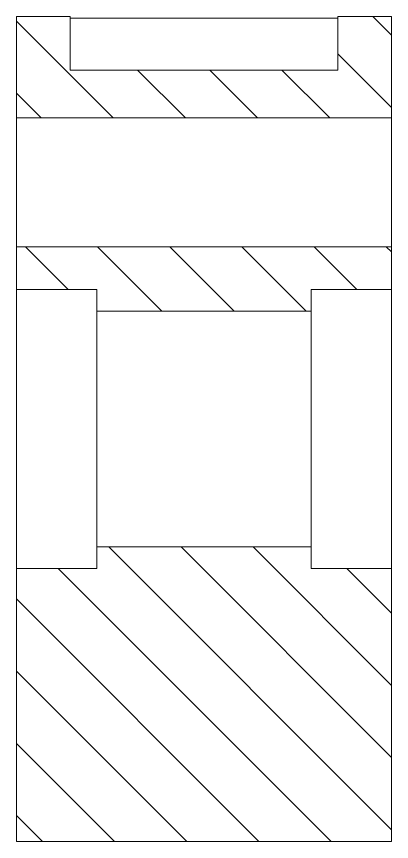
# Model space of a CAD drawing. Header units: millimetres. Extents: x -1183 to 2192, y -627 to 612.
# Drawn here: x 2121.9 to 2191.9, y -300.5 to -146.7 of the extents above; entities that cross this region are included whole.
import ezdxf

# ---------------------------------------------------------------- set-up
doc = ezdxf.new("R2010")
doc.units = ezdxf.units.MM
doc.layers.add('1轮廓实线层', color=7, linetype='Continuous')
doc.layers.add('5剖面线层', color=7, linetype='Continuous', lineweight=15)

msp = doc.modelspace()

# ---------------------------------------------------------------- hatches: boundary and pattern name
at = {"layer": '5剖面线层', "linetype": 'Continuous', "lineweight": 13}
h = msp.add_hatch(dxfattribs=at)
h.set_pattern_fill('ANSI31', color=0, scale=3, angle=-90, style=0)
h.set_pattern_definition([(315, (1913.569, -87.418), (6.7352, 6.7352), [])])
h.paths.add_polyline_path([(2121.881, -249.618), (2136.881, -249.618), (2136.881, -245.618), (2176.881, -245.618), (2176.881, -249.618), (2191.881, -249.618), (2191.881, -300.543), (2121.881, -300.543)])
h.paths.add_polyline_path([(2181.881, -146.693), (2191.881, -146.693), (2191.881, -165.618), (2121.881, -165.618), (2121.881, -146.693), (2131.881, -146.693), (2131.881, -156.674), (2181.881, -156.674)])
h.paths.add_polyline_path([(2191.881, -189.618), (2191.881, -197.618), (2176.881, -197.618), (2176.881, -201.618), (2136.881, -201.618), (2136.881, -197.618), (2121.881, -197.618), (2121.881, -189.618)])

# ---------------------------------------------------------------- linework, layer by layer
at = {"layer": '1轮廓实线层', "color": 0, "linetype": 'Continuous', "lineweight": 13}
for p, q in [((2121.881, -165.618), (2121.881, -146.693)), ((2121.881, -146.693), (2131.881, -146.693)), ((2131.881, -156.674), (2131.881, -146.693)), ((2181.881, -146.979), (2131.881, -146.979)), ((2181.881, -156.674), (2181.881, -146.693)), ((2181.881, -146.693), (2191.881, -146.693)), ((2191.881, -165.618), (2191.881, -146.693)), ((2131.881, -156.674), (2181.881, -156.674)), ((2121.881, -165.618), (2191.881, -165.618)), ((2121.881, -167.796), (2121.881, -165.618)), ((2191.881, -167.796), (2191.881, -165.618)), ((2121.881, -173.014), (2121.881, -167.796)), ((2191.881, -173.014), (2191.881, -167.796)), ((2121.881, -188.108), (2121.881, -173.014)), ((2191.881, -188.108), (2191.881, -173.014)), ((2121.881, -189.618), (2121.881, -188.108)), ((2191.881, -189.618), (2191.881, -188.108)), ((2191.881, -189.618), (2121.881, -189.618)), ((2121.881, -197.618), (2121.881, -189.618)), ((2191.881, -197.618), (2191.881, -189.618)), ((2121.881, -197.618), (2136.881, -197.618)), ((2121.881, -197.618), (2121.881, -223.619)), ((2136.881, -201.618), (2136.881, -197.618)), ((2191.881, -197.618), (2176.881, -197.618)), ((2176.881, -197.618), (2176.881, -201.618)), ((2191.881, -197.618), (2191.881, -223.617)), ((2176.881, -201.618), (2136.881, -201.618)), ((2136.881, -201.618), (2136.881, -223.617)), ((2176.881, -223.619), (2176.881, -201.618)), ((2121.881, -223.617), (2121.881, -249.618)), ((2136.881, -223.619), (2136.881, -245.618)), ((2176.881, -245.618), (2176.881, -223.617)), ((2191.881, -223.619), (2191.881, -249.618)), ((2136.881, -249.618), (2136.881, -245.618)), ((2136.881, -245.618), (2176.881, -245.618)), ((2176.881, -245.618), (2176.881, -249.618)), ((2121.881, -300.543), (2121.881, -249.618)), ((2136.881, -249.618), (2121.881, -249.618)), ((2176.881, -249.618), (2191.881, -249.618)), ((2191.881, -300.543), (2191.881, -249.618)), ((2191.881, -300.543), (2121.881, -300.543))]:
    msp.add_line(p, q, dxfattribs=at)
at = {"layer": '1轮廓实线层', "color": 0, "linetype": 'Continuous', "lineweight": 18}
for p, q in [((2121.881, -165.618), (2121.881, -146.693)), ((2121.881, -146.693), (2131.881, -146.693)), ((2131.881, -146.693), (2131.881, -156.674)), ((2181.881, -146.693), (2191.881, -146.693)), ((2181.881, -156.674), (2181.881, -146.693)), ((2191.881, -146.693), (2191.881, -165.618)), ((2131.881, -156.674), (2181.881, -156.674)), ((2191.881, -165.618), (2121.881, -165.618)), ((2121.881, -197.618), (2121.881, -189.618)), ((2121.881, -189.618), (2191.881, -189.618)), ((2191.881, -189.618), (2191.881, -197.618)), ((2136.881, -197.618), (2121.881, -197.618)), ((2136.881, -201.618), (2136.881, -197.618)), ((2191.881, -197.618), (2176.881, -197.618)), ((2176.881, -197.618), (2176.881, -201.618)), ((2176.881, -201.618), (2136.881, -201.618)), ((2136.881, -249.618), (2136.881, -245.618)), ((2136.881, -245.618), (2176.881, -245.618)), ((2176.881, -245.618), (2176.881, -249.618)), ((2121.881, -249.618), (2136.881, -249.618)), ((2121.881, -300.543), (2121.881, -249.618)), ((2176.881, -249.618), (2191.881, -249.618)), ((2191.881, -249.618), (2191.881, -300.543)), ((2191.881, -300.543), (2121.881, -300.543))]:
    msp.add_line(p, q, dxfattribs=at)

doc.saveas('drawing.dxf')
